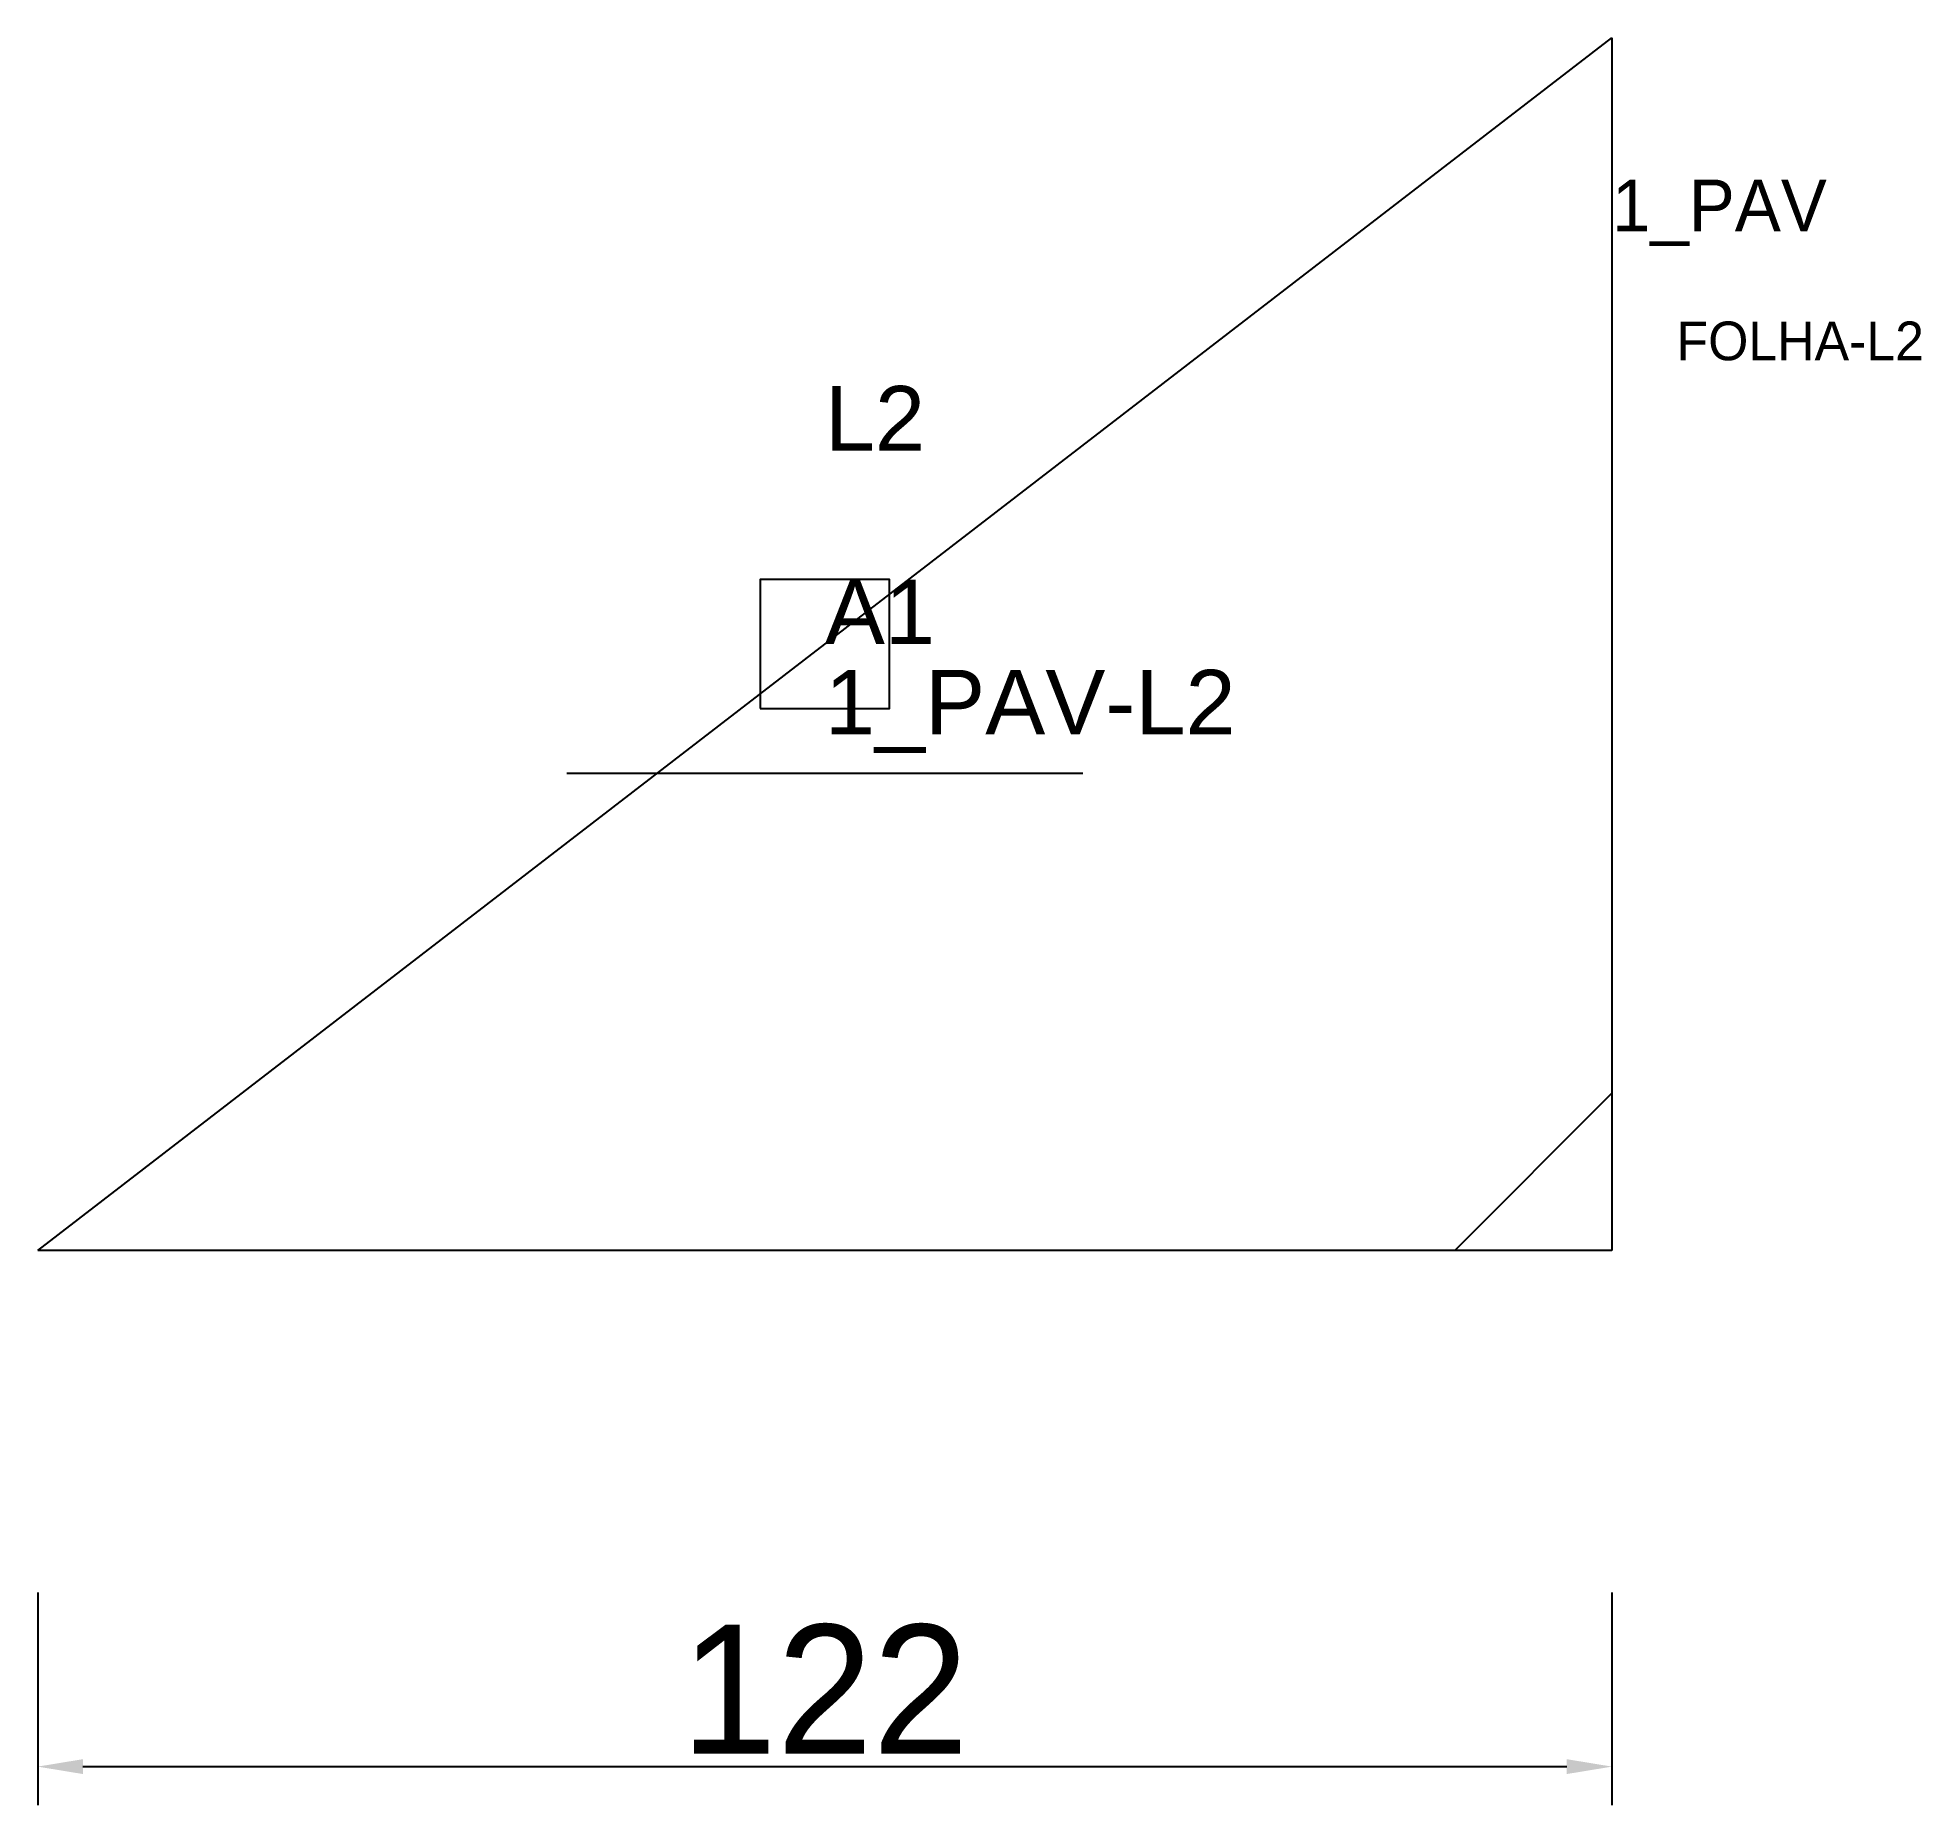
# Model space of a CAD drawing. Header units: metres. Extents: x 222 to 368, y 65 to 202.
import ezdxf

# ---------------------------------------------------------------- set-up
doc = ezdxf.new("R2010")
doc.units = ezdxf.units.M
for name, color, linetype in [('3', 3, 'CONTINUOUS'), ('AUX00', 7, 'CONTINUOUS'), ('COTA', 241, 'CONTINUOUS'), ('FOLHA', 255, 'CONTINUOUS'), ('Hachura', 251, 'CONTINUOUS'), ('NOMENCLATURA', 7, 'CONTINUOUS'), ('Nível', 160, 'CONTINUOUS'), ('Painéis', 200, 'CONTINUOUS'), ('Pilares', 5, 'CONTINUOUS'), ('SARR_2.2x7', 40, 'CONTINUOUS')]:
    doc.layers.add(name, color=color, linetype=linetype)
doc.styles.add('ARIAL', font='Arial.ttf')
doc.styles.add('STR_STANDARD', font='arial.ttf')
doc.dimstyles.new('EZ DXF', dxfattribs={"dimtxt": 10, "dimasz": 3.5, "dimexe": 3, "dimexo": 1.5, "dimgap": 1, "dimtad": 1, "dimdec": 1, "dimdsep": 46, "dimcen": 2.5, "dimazin": 3, "dimtfac": 1, "dimtmove": 0, "dimatfit": 3})

msp = doc.modelspace()

# ---------------------------------------------------------------- hatches: boundary and pattern name
at = {"layer": 'Hachura'}
h = msp.add_hatch(dxfattribs=at)
h.set_pattern_fill('ANSI31', scale=50)
h.paths.add_polyline_path([(344.2, 201.5), (344.2, 107.51), (222.2, 107.51)])
h = msp.add_hatch(dxfattribs=at)
h.set_pattern_fill('ANSI31', scale=50)
h.paths.add_polyline_path([(344.2, 201.5), (344.2, 107.51), (222.2, 107.51)])

# ---------------------------------------------------------------- linework, layer by layer
at = {"layer": 'Painéis', "color": 200}
for p, q in [((222.2, 107.51), (344.2, 201.5)), ((222.2, 107.51), (344.2, 201.5)), ((344.2, 201.5), (344.2, 107.51)), ((344.2, 201.5), (344.2, 107.51)), ((344.2, 107.51), (222.2, 107.51)), ((344.2, 107.51), (222.2, 107.51))]:
    msp.add_line(p, q, dxfattribs=at)
at = {"layer": 'Pilares'}
msp.add_lwpolyline([(278.2, 149.505), (288.2, 149.505), (288.2, 159.505), (278.2, 159.505)], close=True, dxfattribs=at)
msp.add_lwpolyline([(278.2, 149.505), (288.2, 149.505), (288.2, 159.505), (278.2, 159.505)], close=True, dxfattribs=at)
at = {"layer": 'SARR_2.2x7'}
msp.add_line((263.2, 144.505), (303.2, 144.505), dxfattribs=at)
msp.add_line((263.2, 144.505), (303.2, 144.505), dxfattribs=at)

# ---------------------------------------------------------------- texts
at = {"layer": '3', "style": 'STR_STANDARD'}
msp.add_text('A1', height=5, dxfattribs=at).set_placement((283.2, 154.505))
msp.add_text('A1', height=5, dxfattribs=at).set_placement((283.2, 154.505))
at = {"layer": 'AUX00', "style": 'STR_STANDARD'}
msp.add_text('1_PAV-L2', height=5, dxfattribs=at).set_placement((283.2, 147.505))
msp.add_text('1_PAV-L2', height=5, dxfattribs=at).set_placement((283.2, 147.505))
at = {"layer": 'FOLHA'}
msp.add_text('FOLHA-L2', height=3, dxfattribs=at).set_placement((349.2, 176.5))
msp.add_text('FOLHA-L2', height=3, dxfattribs=at).set_placement((349.2, 176.5))
at = {"layer": 'NOMENCLATURA', "insert": (283.2, 174.505), "char_height": 5, "attachment_point": 1, "style": 'ARIAL'}
msp.add_mtext('L2', dxfattribs=at)
msp.add_mtext('L2', dxfattribs=at)
at = {"layer": 'Nível'}
msp.add_text('1_PAV', height=4, dxfattribs=at).set_placement((344.2, 186.5))
msp.add_text('1_PAV', height=4, dxfattribs=at).set_placement((344.2, 186.5))

# ---------------------------------------------------------------- dimensions: what is measured, and where the dimension line sits
at = {"layer": 'COTA'}
msp.add_linear_dim(base=(222.2, 67.51), p1=(222.2, 82.51), p2=(344.2, 82.51), dimstyle='EZ DXF', dxfattribs=at).render()
msp.add_linear_dim(base=(222.2, 67.51), p1=(222.2, 82.51), p2=(344.2, 82.51), dimstyle='EZ DXF', dxfattribs=at).render()

doc.saveas('drawing.dxf')
